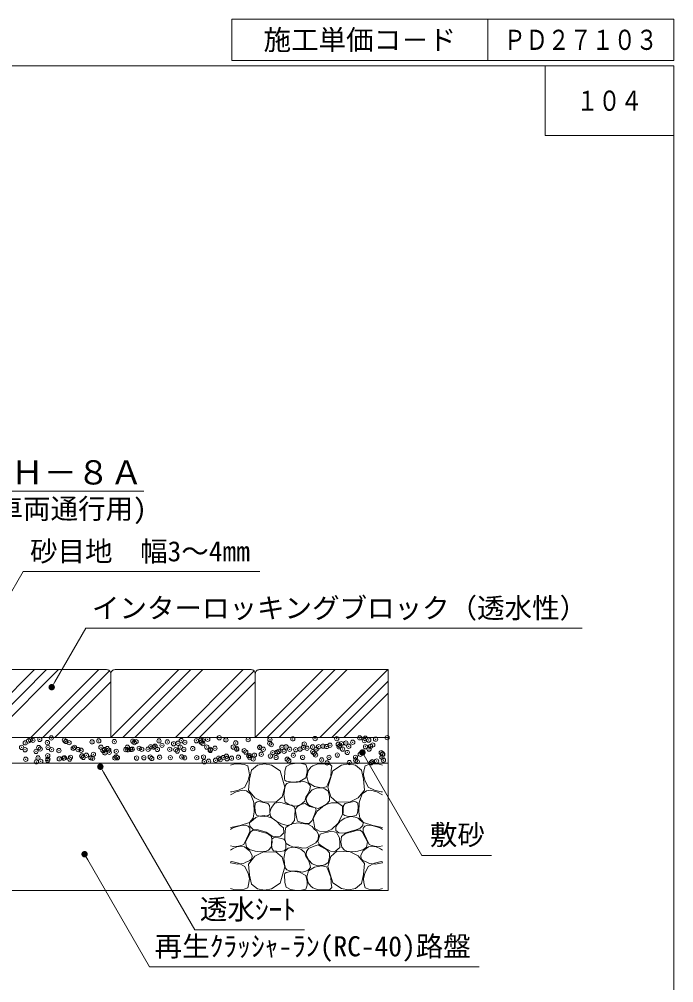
# Model space of a CAD drawing. Units: millimetres at full size, sheet at 1:10; details may follow other scales. Extents: x 3954 to 6692, y 1815 to 3681.
# Drawn here: x 5921 to 6692, y 2548 to 3681 of the extents above; entities that cross this region are included whole.
import ezdxf
from ezdxf.enums import TextEntityAlignment as Align

# ---------------------------------------------------------------- set-up
doc = ezdxf.new("R2010")
doc.units = ezdxf.units.MM
doc.header["$LTSCALE"] = 10
doc.header["$PDMODE"] = 32
doc.header["$PDSIZE"] = 5
doc.linetypes.add('DASHED', pattern=[7.5, 6, -1.5])
doc.linetypes.add('USER1', pattern=[50, 37.5, -12.5])
for name, color, linetype, lineweight in [('_0-0_', 7, 'Continuous', 13), ('ハッチ', 4, 'Continuous', 13), ('寸法', 1, 'Continuous', 13), ('本体', 7, 'Continuous', 13)]:
    doc.layers.add(name, color=color, linetype=linetype, lineweight=lineweight)
doc.styles.add('ＭＳ ゴシック', font='')
doc.styles.get('ＭＳ ゴシック').set_extended_font_data('MS Gothic')

# ---------------------------------------------------------------- blocks, each defined once
blk = doc.blocks.new('filled_dot')
at = {"color": 0, "linetype": 'Continuous', "lineweight": -2, "const_width": 1.25}
blk.add_lwpolyline([(-0.625, 0, 1), (0.625, 0, 1)], format="xyb", close=True, dxfattribs=at)

msp = doc.modelspace()

# ---------------------------------------------------------------- linework, layer by layer
at = {"layer": '_0-0_'}
for p, q in [((6171.65, 3681.49), (6691.76, 3681.49)), ((6171.65, 3681.49), (6171.65, 3633.11)), ((6472.85, 3681.49), (6472.85, 3633.11)), ((6691.76, 3681.49), (6691.76, 3633.11)), ((6171.65, 3633.11), (6691.76, 3633.11)), ((6540.41, 3626.63), (6540.41, 3544.63)), ((6691.76, 3544.63), (6540.41, 3544.63))]:
    msp.add_line(p, q, dxfattribs=at)
at = {"layer": '_0-0_', "color": 6}
msp.add_lwpolyline([(6691.76, 3626.63), (3953.63, 3626.63), (3953.63, 1814.81), (6691.76, 1814.81)], close=True, dxfattribs=at)
at = {"layer": 'ハッチ'}
for p, q in [((5859.16, 2836.18), (5939.16, 2916.18)), ((5873.3, 2836.18), (5953.3, 2916.18)), ((5935.09, 2836.18), (6015.09, 2916.18)), ((5949.23, 2836.18), (6027.73, 2914.67)), ((6029.16, 2836.18), (6109.16, 2916.18)), ((6043.3, 2836.18), (6123.3, 2916.18)), ((6105.09, 2836.18), (6185.09, 2916.18)), ((6119.23, 2836.18), (6197.73, 2914.67)), ((6199.16, 2836.18), (6279.16, 2916.18)), ((6213.3, 2836.18), (6293.3, 2916.18)), ((6275.09, 2836.18), (6355.09, 2916.18)), ((6289.23, 2836.18), (6355.65, 2902.6))]:
    msp.add_line(p, q, dxfattribs=at)
at = {"layer": 'ハッチ', "linetype": 'USER1'}
for p, q in [((5887.44, 2836.18), (5967.44, 2916.18)), ((6057.44, 2836.18), (6137.44, 2916.18)), ((6227.44, 2836.18), (6307.44, 2916.18)), ((5963.37, 2836.18), (6029.16, 2901.96)), ((6133.37, 2836.18), (6199.16, 2901.96)), ((6303.37, 2836.18), (6355.65, 2888.46))]:
    msp.add_line(p, q, dxfattribs=at)
at = {"layer": 'ハッチ', "linetype": 'DASHED'}
msp.add_line((5519.16, 2806.18), (6355.65, 2806.18), dxfattribs=at)
at = {"layer": 'ハッチ'}
for points in [[(6190.91, 2785.96), (6192.31, 2792.14), (6191.75, 2797.19), (6190.35, 2802.81), (6186.13, 2804.5), (6179.39, 2805.34), (6173.77, 2805.06), (6170.13, 2803.65)], [(6327.96, 2785.96), (6326.55, 2792.14), (6327.12, 2797.19), (6328.52, 2802.81), (6332.74, 2804.5), (6339.48, 2805.34), (6345.1, 2805.06), (6348.74, 2803.65)], [(6170.13, 2772.52), (6171.52, 2772.2), (6179.39, 2774.17), (6186.97, 2777.82), (6190.91, 2785.96)], [(6348.74, 2772.52), (6347.35, 2772.2), (6339.48, 2774.17), (6331.89, 2777.82), (6327.96, 2785.96)], [(6196.81, 2762.09), (6193.72, 2769.96), (6188.94, 2773.61), (6184.16, 2774.17), (6176.58, 2772.2), (6170.13, 2768.91)], [(6322.06, 2762.09), (6325.15, 2769.96), (6329.93, 2773.61), (6334.7, 2774.17), (6342.29, 2772.2), (6348.74, 2768.91)], [(6170.13, 2730.51), (6181.42, 2732.52), (6192.31, 2736.26), (6196.81, 2741.31), (6197.91, 2748.75), (6197.37, 2759.28), (6196.81, 2762.09)], [(6348.74, 2730.51), (6337.45, 2732.52), (6326.55, 2736.26), (6322.06, 2741.31), (6320.96, 2748.75), (6321.5, 2759.28), (6322.06, 2762.09)], [(6185.77, 2710.47), (6188.7, 2716.97), (6191.14, 2722.02), (6192.6, 2725.6), (6192.6, 2729.5), (6190.65, 2732.1), (6187.72, 2733.24), (6182.51, 2732.76), (6176.49, 2731.29), (6172.09, 2729.66), (6170.13, 2728.06)], [(6333.1, 2710.47), (6330.17, 2716.97), (6327.73, 2722.02), (6326.26, 2725.6), (6326.26, 2729.5), (6328.22, 2732.1), (6331.15, 2733.24), (6336.36, 2732.76), (6342.38, 2731.29), (6346.77, 2729.66), (6348.74, 2728.06)], [(6170.13, 2708.88), (6173.56, 2708.03), (6179.26, 2708.52), (6183.81, 2709.49), (6185.77, 2710.47)], [(6348.74, 2708.88), (6345.31, 2708.03), (6339.61, 2708.52), (6335.05, 2709.49), (6333.1, 2710.47)], [(6192.93, 2691.6), (6195.05, 2693.55), (6195.37, 2697.45), (6192.93, 2702.66), (6189.02, 2705.75), (6186.58, 2707.7), (6182.84, 2708.52), (6177.38, 2707.56), (6172.36, 2705.12), (6170.13, 2703.51)], [(6325.94, 2691.6), (6323.82, 2693.55), (6323.5, 2697.45), (6325.94, 2702.66), (6329.84, 2705.75), (6332.29, 2707.7), (6336.03, 2708.52), (6341.49, 2707.56), (6346.5, 2705.12), (6348.74, 2703.51)], [(6170.13, 2688.98), (6170.21, 2688.95), (6178.09, 2687.37), (6185.28, 2688.18), (6188.21, 2689.48), (6191.14, 2690.62), (6192.93, 2691.6)], [(6170.13, 2689.84), (6171.52, 2690.15), (6179.39, 2688.19), (6186.97, 2684.53), (6190.91, 2676.39)], [(6348.74, 2688.98), (6348.65, 2688.95), (6340.77, 2687.37), (6333.59, 2688.18), (6330.66, 2689.48), (6327.73, 2690.62), (6325.94, 2691.6)], [(6348.74, 2689.84), (6347.35, 2690.15), (6339.48, 2688.19), (6331.89, 2684.53), (6327.96, 2676.39)], [(6190.91, 2676.39), (6192.31, 2670.21), (6191.75, 2665.16), (6190.35, 2659.54), (6186.13, 2657.86), (6179.39, 2657.01), (6173.77, 2657.3), (6170.13, 2658.7)], [(6327.96, 2676.39), (6326.55, 2670.21), (6327.12, 2665.16), (6328.52, 2659.54), (6332.74, 2657.86), (6339.48, 2657.01), (6345.1, 2657.3), (6348.74, 2658.7)]]:
    msp.add_lwpolyline(points, dxfattribs=at)
for points in [[(6210.07, 2805.21), (6201.89, 2803.77), (6194.67, 2798), (6192.26, 2787.42), (6191.3, 2774.43), (6198.52, 2765.29), (6208.14, 2760.48), (6223.54, 2760), (6230.76, 2766.25), (6234.13, 2777.8), (6228.35, 2797.03), (6218.25, 2803.77)], [(6233.42, 2787.76), (6234.08, 2796.55), (6235.62, 2802.26), (6240.46, 2804.9), (6247.71, 2806), (6253.43, 2805.78), (6258.49, 2804.68), (6260.25, 2799.85), (6260.25, 2795.67), (6258.49, 2788.64), (6251.23, 2784.46), (6243.1, 2783.58), (6235.62, 2784.9), (6234.08, 2786.22)], [(6266.99, 2802.97), (6273.3, 2805.24), (6286.67, 2805.24), (6289.19, 2802.72), (6288.43, 2797.42), (6287.93, 2790.37), (6284.65, 2781.29), (6282.88, 2778.27), (6277.33, 2777.01), (6269.01, 2778.52), (6261.69, 2783.06), (6259.67, 2790.11), (6261.44, 2797.17), (6264.72, 2801.21)], [(6308.8, 2805.21), (6316.98, 2803.77), (6324.2, 2798), (6326.61, 2787.42), (6327.57, 2774.43), (6320.35, 2765.29), (6310.73, 2760.48), (6295.33, 2760), (6288.11, 2766.25), (6284.74, 2777.8), (6290.51, 2797.03), (6300.62, 2803.77)], [(6233.54, 2775.13), (6234.72, 2780.04), (6236.48, 2782), (6239.43, 2783.17), (6248.85, 2783.57), (6252.97, 2784.15), (6254.93, 2784.74), (6258.86, 2783.57), (6261.8, 2782), (6264.16, 2779.05), (6263.37, 2775.13), (6262, 2770.62), (6258.86, 2765.91), (6257.49, 2761.4), (6252.97, 2757.48), (6248.65, 2755.91), (6243.75, 2755.32), (6239.53, 2757.04), (6234.52, 2760.03), (6232.75, 2768.66), (6233.54, 2773.37)], [(6262.39, 2770.42), (6266.32, 2774.74), (6272.29, 2777.01), (6279.1, 2776.5), (6281.12, 2775.75), (6285.15, 2773.22), (6286.67, 2766.92), (6286.41, 2761.88), (6283.39, 2758.35), (6277.08, 2754.82), (6273.3, 2752.55), (6268.5, 2753.81), (6261.69, 2756.84), (6259.45, 2760.42), (6259.06, 2764.34), (6260.82, 2767.68)], [(6216.33, 2748.08), (6216.33, 2752.13), (6215.99, 2756.19), (6213.8, 2758.72), (6207.2, 2760.24), (6203.48, 2761.09), (6201.29, 2760.58), (6199.09, 2758.89), (6198.75, 2753.82), (6199.26, 2747.4), (6201.08, 2744.34), (6204.77, 2743.73), (6209.85, 2743.42), (6214.31, 2744.34), (6216.5, 2746.22)], [(6218.93, 2741.15), (6217.19, 2743.67), (6216.17, 2748.4), (6218.12, 2754.03), (6222.01, 2759.11), (6227.97, 2759.98), (6236.94, 2757.6), (6242.12, 2756.47), (6245.08, 2754.76), (6246.13, 2751.7), (6245.66, 2744.08), (6245.38, 2738.41), (6241.51, 2733.69), (6236.86, 2732.82), (6229.97, 2734.56), (6224.37, 2737.24)], [(6246.13, 2751.7), (6248.75, 2754.96), (6254.04, 2757.97), (6257.94, 2758.56), (6263.21, 2755.24), (6269.65, 2753.49), (6271.02, 2750.95), (6269.26, 2746.47), (6266.14, 2738.48), (6262.43, 2735.16), (6258.33, 2735.16), (6252.23, 2736.46), (6248.75, 2737.92), (6247.92, 2741.13), (6247.42, 2744.84)], [(6283.84, 2757.88), (6288.9, 2759.28), (6292.83, 2759.57), (6296.49, 2759.28), (6301.83, 2755.63), (6301.83, 2745.52), (6296.49, 2735.13), (6289.44, 2728.25), (6283.23, 2725.56), (6274.84, 2725.9), (6269.23, 2729.24), (6267.26, 2741.03), (6272.04, 2749.74), (6278.22, 2754.79)], [(6302.53, 2748.08), (6302.53, 2752.13), (6302.87, 2756.19), (6305.07, 2758.72), (6311.66, 2760.24), (6315.38, 2761.09), (6317.58, 2760.58), (6319.78, 2758.89), (6320.12, 2753.82), (6319.61, 2747.4), (6317.79, 2744.34), (6314.09, 2743.73), (6309.02, 2743.42), (6304.55, 2744.34), (6302.37, 2746.22)], [(6232.94, 2723.96), (6232.35, 2729.92), (6228.98, 2732.62), (6224.37, 2737.24), (6218.93, 2741.15), (6209.62, 2744.4), (6203.71, 2743.66), (6199.65, 2742.19), (6196.51, 2739.42), (6192.27, 2735.73), (6192.63, 2731.86), (6196.51, 2727.98), (6202.5, 2727.74), (6212.05, 2724.95), (6220.01, 2719.78), (6228.96, 2720.18)], [(6235.02, 2730.48), (6239.19, 2733.25), (6242.22, 2734.86), (6249.49, 2735.8), (6253.93, 2734.99), (6261.19, 2734.18), (6266.31, 2731.63), (6268.6, 2728.53), (6271.69, 2725.98), (6273.71, 2721.81), (6273.31, 2716.16), (6270.61, 2712.4), (6265.23, 2709.44), (6259.58, 2706.34), (6255.27, 2706.21), (6250.29, 2707.02), (6243.56, 2707.42), (6239.26, 2709.03), (6235.49, 2711.59), (6233.88, 2715.49), (6233.88, 2721.81), (6234.55, 2729.07)], [(6293.81, 2726.91), (6293.98, 2730.76), (6295.66, 2733.45), (6299.01, 2737.98), (6304.55, 2741.42), (6311.79, 2743.27), (6316.71, 2742.65), (6320.09, 2741.42), (6322.71, 2739.11), (6326.25, 2736.04), (6325.94, 2732.81), (6322.71, 2729.58), (6317.94, 2727.58), (6314.71, 2726.81), (6304.38, 2723.72), (6297.33, 2724.22)], [(6211.98, 2702.5), (6214.74, 2703.8), (6218, 2707.38), (6219.14, 2713.23), (6218.33, 2719.58), (6213.6, 2723.32), (6204.65, 2725.76), (6199.6, 2727.39), (6196.19, 2727.39), (6193.74, 2725.27), (6190.33, 2718.44), (6187.72, 2713.4), (6188.7, 2707.38), (6192.28, 2704.29), (6199.12, 2702.33), (6205.3, 2701.85)], [(6277.36, 2708.29), (6274.17, 2710.8), (6272.83, 2713.82), (6274.51, 2718.85), (6275.68, 2722.38), (6280.72, 2724.22), (6289.11, 2725.9), (6294.82, 2724.56), (6298.17, 2718.18), (6298.84, 2712.15), (6298.51, 2706.95), (6293.98, 2702.75), (6291.12, 2701.74), (6287.77, 2702.58), (6280.72, 2706.27)], [(6306.89, 2702.5), (6304.12, 2703.8), (6300.87, 2707.38), (6299.73, 2713.23), (6300.54, 2719.58), (6305.26, 2723.32), (6314.22, 2725.76), (6319.26, 2727.39), (6322.68, 2727.39), (6325.12, 2725.27), (6328.54, 2718.44), (6331.15, 2713.4), (6330.17, 2707.38), (6326.59, 2704.29), (6319.75, 2702.33), (6313.57, 2701.85)], [(6235, 2706.48), (6235, 2710.33), (6234.68, 2714.19), (6232.59, 2716.59), (6226.33, 2718.04), (6222.8, 2718.84), (6220.71, 2718.36), (6218.62, 2716.75), (6218.3, 2711.94), (6218.78, 2705.84), (6220.52, 2702.93), (6224.02, 2702.35), (6228.85, 2702.06), (6233.08, 2702.93), (6235.16, 2704.72)], [(6210.07, 2656.58), (6201.89, 2658.02), (6194.67, 2663.79), (6192.26, 2674.37), (6191.3, 2687.36), (6198.52, 2696.5), (6208.14, 2701.31), (6223.54, 2701.79), (6230.76, 2695.53), (6234.13, 2683.99), (6228.35, 2664.75), (6218.25, 2658.02)], [(6233.54, 2687.22), (6234.72, 2682.32), (6236.48, 2680.36), (6239.43, 2679.18), (6248.85, 2678.79), (6252.97, 2678.2), (6254.93, 2677.61), (6258.86, 2678.79), (6261.8, 2680.36), (6264.16, 2683.3), (6263.37, 2687.22), (6262, 2691.73), (6258.86, 2696.44), (6257.49, 2700.95), (6252.97, 2704.87), (6248.65, 2706.44), (6243.75, 2707.03), (6237.86, 2705.86), (6234.52, 2702.32), (6232.75, 2693.69), (6233.54, 2688.99)], [(6262.39, 2691.93), (6266.32, 2687.61), (6272.29, 2685.35), (6279.1, 2685.85), (6281.12, 2686.61), (6285.15, 2689.13), (6286.67, 2695.43), (6286.41, 2700.47), (6283.39, 2704), (6277.08, 2707.53), (6273.3, 2709.8), (6268.5, 2708.54), (6261.69, 2705.51), (6259.45, 2701.93), (6259.06, 2698.01), (6260.82, 2694.67)], [(6308.8, 2657.14), (6316.98, 2658.59), (6324.2, 2664.36), (6326.61, 2674.94), (6327.57, 2687.92), (6320.35, 2697.06), (6310.73, 2701.87), (6295.33, 2702.35), (6288.11, 2696.1), (6284.74, 2684.56), (6290.51, 2665.32), (6300.62, 2658.59)], [(6233.42, 2674.59), (6234.08, 2665.8), (6235.62, 2660.09), (6240.46, 2657.45), (6247.71, 2656.35), (6253.43, 2656.57), (6258.49, 2657.67), (6260.25, 2662.51), (6260.25, 2666.68), (6258.49, 2673.72), (6251.23, 2677.89), (6243.1, 2678.77), (6235.62, 2677.45), (6234.08, 2676.13)], [(6266.99, 2659.38), (6273.3, 2657.11), (6286.67, 2657.11), (6289.19, 2659.63), (6288.43, 2664.93), (6287.93, 2671.99), (6284.65, 2681.06), (6282.88, 2684.09), (6277.33, 2685.35), (6269.01, 2683.83), (6261.69, 2679.3), (6259.67, 2672.24), (6261.44, 2665.18), (6264.72, 2661.15)]]:
    msp.add_lwpolyline(points, close=True, dxfattribs=at)
for p in [(5932.2, 2832.25), (5934.35, 2833.56), (5937.4, 2832.94), (5945.53, 2834.01), (5959.12, 2835.8), (5974.36, 2833.21), (6014.96, 2832.33), (6085.83, 2832.3), (6112, 2832.64), (6129.84, 2832.38), (6135.05, 2833.07), (6137.58, 2832.52), (6143.18, 2834.14), (6156.76, 2835.93), (6164.59, 2833.49), (6190.77, 2833.82), (6216.35, 2833.7), (6243.36, 2834.67), (6269.53, 2835.01), (6295.11, 2834.88), (6322.12, 2835.86), (6327.49, 2832.51), (6328.74, 2835.39), (6332.69, 2833.2), (6340.82, 2834.27), (6354.41, 2836.06), (5924.03, 2824.58), (5928.25, 2821.89), (5928.29, 2829.94), (5944.3, 2824.44), (5946.14, 2822.75), (5954.47, 2830.27), (5955.18, 2824.63), (5959.39, 2821.95), (5967.99, 2820.89), (5976.2, 2831.53), (5980.05, 2830.15), (5984.9, 2823.55), (5986.32, 2824.69), (5990.53, 2822), (5994.17, 2821.23), (6007.06, 2831.12), (6017.46, 2824.75), (6019.75, 2821.1), (6021.68, 2822.06), (6024.92, 2823.21), (6026.76, 2821.52), (6033.24, 2831.45), (6046.76, 2822.08), (6048.6, 2824.8), (6049.09, 2821.75), (6052.82, 2822.12), (6054.3, 2822.44), (6054.98, 2831.99), (6056.82, 2830.3), (6058.82, 2831.33), (6062.43, 2823.51), (6065.52, 2822.33), (6072.93, 2822.41), (6076.01, 2825.3), (6079.74, 2824.86), (6081.21, 2825.98), (6083.96, 2822.17), (6089.34, 2827.05), (6095.58, 2831.1), (6098.51, 2822.29), (6102.93, 2828.84), (6105.54, 2821.98), (6108.13, 2829.52), (6110.88, 2824.92), (6115.1, 2822.23), (6116.26, 2830.59), (6125.52, 2823.26), (6135.6, 2830.76), (6137.44, 2829.07), (6142.02, 2824.97), (6146.14, 2821.1), (6146.24, 2822.29), (6151.7, 2823.6), (6173.17, 2825.03), (6176.2, 2829.87), (6177.28, 2823.47), (6177.38, 2822.34), (6186.16, 2820.75), (6204.29, 2824.45), (6204.31, 2825.09), (6208.52, 2822.4), (6216.22, 2829.53), (6218.06, 2827.84), (6230.47, 2824.78), (6235.45, 2825.14), (6239.67, 2822.46), (6246.73, 2821.88), (6251.94, 2822.57), (6256.05, 2824.66), (6256.82, 2828.65), (6260.07, 2823.64), (6266.59, 2825.2), (6270.81, 2822.51), (6273.65, 2825.42), (6278.86, 2826.11), (6283.06, 2825.63), (6286.99, 2827.18), (6296.84, 2828.3), (6297.73, 2825.26), (6298.68, 2826.61), (6300.57, 2828.97), (6301.95, 2822.57), (6305.77, 2829.65), (6309.23, 2825.96), (6313.9, 2830.72), (6328.87, 2825.31), (6333.09, 2822.63), (6334.81, 2825.84), (6337.44, 2827.42), (5928.92, 2810.67), (5940.98, 2819.92), (5943.43, 2812.22), (5954.84, 2814.78), (5955.1, 2811), (5968.34, 2811.12), (5973.54, 2811.81), (5974.57, 2812.28), (5980.68, 2810.88), (5981.67, 2812.88), (5994.86, 2814.43), (5995.25, 2814.66), (5996.7, 2812.74), (6000.46, 2815.35), (6005.71, 2812.33), (6007.69, 2811.85), (6008.59, 2816.42), (6022.17, 2818.21), (6027.38, 2818.89), (6033.87, 2812.19), (6035.46, 2813.55), (6035.51, 2819.96), (6036.86, 2812.39), (6059.45, 2812.06), (6068, 2812.45), (6075.48, 2813.21), (6077.32, 2811.52), (6086.46, 2813.04), (6099.14, 2812.5), (6107.38, 2820.29), (6112.63, 2813.37), (6116.08, 2812.32), (6130.28, 2812.56), (6138.21, 2813.25), (6152.4, 2809.46), (6156.09, 2811.98), (6157.94, 2810.29), (6161.42, 2812.62), (6165.22, 2814.22), (6165.98, 2811.25), (6171.19, 2811.93), (6179.32, 2813), (6188, 2819.07), (6191.4, 2814.55), (6192.56, 2812.67), (6192.9, 2814.79), (6196.7, 2811.09), (6198.1, 2815.48), (6206.23, 2816.55), (6216.98, 2814.43), (6219.82, 2818.34), (6223.7, 2812.73), (6225.02, 2819.02), (6226.76, 2819.87), (6233.15, 2820.09), (6236.71, 2810.75), (6243.99, 2815.4), (6254.85, 2812.79), (6266.77, 2819.53), (6268.62, 2817.84), (6270.16, 2815.74), (6277.32, 2809.87), (6285.99, 2812.84), (6295.74, 2815.62), (6307.38, 2818.64), (6317.13, 2812.9), (6317.33, 2809.52), (6322.75, 2816.59), (6347.39, 2818.3), (6348.27, 2812.96), (6348.93, 2816.92), (6349.24, 2816.61), (6350.04, 2809.59), (5941.42, 2807.58), (5946.62, 2808.26), (5954.75, 2809.33), (6139.06, 2807.71), (6144.27, 2808.39), (6238.56, 2809.06), (6283.69, 2806.36), (6309.86, 2806.7), (6319.18, 2807.83), (6335.44, 2806.57), (6336.71, 2807.83), (6341.91, 2808.52)]:
    msp.add_point(p, dxfattribs=at)
at = {"layer": '寸法', "color": 3}
msp.add_line((5828.78, 3125.99), (6067.79, 3125.99), dxfattribs=at)
at = {"layer": '寸法'}
for p, q in [((5925.76, 3031.64), (6204.33, 3031.64)), ((5999.58, 2964.93), (6583.91, 2964.93)), ((6395.4, 2697.24), (6477.22, 2697.24)), ((6127.92, 2609.84), (6257.21, 2609.84)), ((6074.79, 2566.34), (6462.71, 2566.34))]:
    msp.add_line(p, q, dxfattribs=at)
for points in [[(5859.57, 2916.98), (5863.32, 2923.47), (5925.76, 3031.64)], [(5959.48, 2895.46), (5963.23, 2901.95), (5999.58, 2964.93)], [(6325.29, 2818.67), (6329.04, 2812.18), (6395.4, 2697.24)], [(6016.77, 2801.84), (6020.53, 2795.35), (6127.92, 2609.84)], [(5998.22, 2698.96), (6001.97, 2692.47), (6074.79, 2566.34)]]:
    msp.add_lwpolyline(points, dxfattribs=at)
at = {"layer": '本体'}
for p, q in [((6024.16, 2916.18), (5864.16, 2916.18)), ((6194.16, 2916.18), (6034.16, 2916.18)), ((6355.65, 2916.18), (6204.16, 2916.18)), ((6355.65, 2916.18), (6355.65, 2656.18)), ((6029.16, 2911.18), (6029.16, 2836.18)), ((6029.16, 2836.18), (6029.16, 2911.18)), ((6199.16, 2911.18), (6199.16, 2836.18)), ((6199.16, 2836.18), (6199.16, 2911.18)), ((5519.16, 2836.18), (6355.65, 2836.18)), ((5519.16, 2806.18), (6355.65, 2806.18)), ((5519.16, 2656.18), (6355.65, 2656.18))]:
    msp.add_line(p, q, dxfattribs=at)
for centre, start, end in [((6024.16, 2911.18), 359.99804, 90.00081), ((6034.16, 2911.18), 89.99999, 180.00001), ((6194.16, 2911.18), 359.99804, 90.00081), ((6204.16, 2911.18), 89.99999, 180.00001)]:
    msp.add_arc(centre, 5, start, end, dxfattribs=at)

# ---------------------------------------------------------------- block references
at = {"layer": '寸法', "xscale": 3, "yscale": 3}
for p, rotation in [((5959.48, 2895.46), 60), ((6325.29, 2818.67), 300), ((6016.77, 2801.84), 300.1), ((5998.22, 2698.96), 300)]:
    msp.add_blockref('filled_dot', p, dxfattribs=dict(at, rotation=rotation))

# ---------------------------------------------------------------- texts
at = {"layer": '_0-0_', "style": 'ＭＳ ゴシック'}
msp.add_text('施工単価コ－ド', height=23.74, dxfattribs=at).set_placement((6322.25, 3657.3), align=Align.MIDDLE_CENTER)
at = {"layer": '_0-0_', "style": 'ＭＳ ゴシック', "width": 0.8}
for s, p in [('ＰＤ２７１０３', (6582.3, 3657.3)), ('１０４', (6616.08, 3585.63))]:
    msp.add_text(s, height=23.74, dxfattribs=at).set_placement(p, align=Align.MIDDLE_CENTER)
at = {"layer": '寸法', "color": 3, "style": 'ＭＳ ゴシック'}
for s, height, p in [('ＣＢＨ－８Ａ', 28.48, (5833.73, 3125.48)), ('(管理車両通行用)', 23.74, (5812.5, 3086.54)), ('砂目地\u3000幅3～4mm', 23.74, (5933.99, 3036.43)), ('インターロッキングブロック（透水性）', 23.74, (6006.9, 2969.63)), ('敷砂', 23.74, (6404.69, 2702.67)), ('透水ｼｰﾄ', 23.74, (6133.87, 2615.1)), ('再生ｸﾗｯｼｬ-ﾗﾝ(RC-40)路盤', 23.74, (6080.74, 2571.59))]:
    msp.add_text(s, height=height, dxfattribs=at).set_placement(p, align=Align.BOTTOM_LEFT)

doc.saveas('drawing.dxf')
